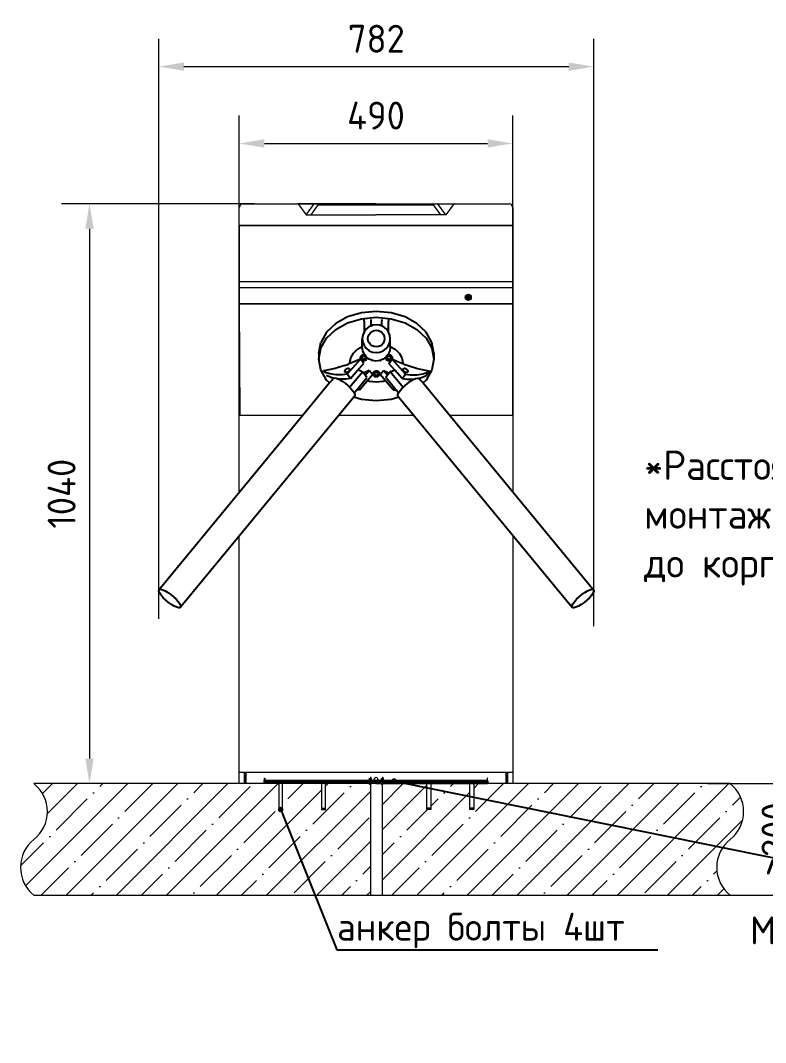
# Model space of a CAD drawing. Header units: millimetres. Extents: x -695119 to 412940, y -249585 to 622758.
# Drawn here: x 174276 to 175612, y 13278 to 15110 of the extents above; entities that cross this region are included whole.
import ezdxf
from ezdxf import colors
from ezdxf.entities.mleader import LeaderData, LeaderLine
from ezdxf.math import Vec2, Vec3

# ---------------------------------------------------------------- set-up
doc = ezdxf.new("R2010")
doc.units = ezdxf.units.MM
doc.styles.add('dim', font='romans.shx', dxfattribs={"width": 0.7})
doc.styles.add('GOST-2.304_Type-B_italic', font='')
doc.styles.get('GOST-2.304_Type-B_italic').set_extended_font_data('GOST type B')
doc.dimstyles.new('СПДС', dxfattribs={"dimscale": 100, "dimtxt": 2, "dimasz": 1.8, "dimexe": 2, "dimexo": 0, "dimgap": 1, "dimtad": 1, "dimdec": 0, "dimrnd": 1, "dimtxsty": 'dim', "dimblk": 'OBLIQUE', "dimcen": 2.5, "dimdle": 1, "dimclrt": 7, "dimaunit": 1, "dimadec": 0, "dimazin": 0, "dimtfac": 1, "dimtdec": 0, "dimtix": 1, "dimtmove": 2, "dimatfit": 3, "dimldrblk": 'OPEN', "dimfxl": 1, "dimlwd": 13, "dimlwe": 13, "dimarcsym": 0})

# ---------------------------------------------------------------- blocks, each defined once
blk = doc.blocks.new('план Новый корпус (не печатать) 2$0$_Dot')
at = {"color": 251, "linetype": 'ByBlock', "lineweight": -2}
blk.add_line((-0.5, 0), (-1, 0), dxfattribs=at)
at = {"color": 251, "linetype": 'ByBlock', "const_width": 0.5}
blk.add_lwpolyline([(-0.25, 0, 1), (0.25, 0, 1)], format="xyb", close=True, dxfattribs=at)
blk = doc.blocks.new('*D83')
at = {"color": 0, "lineweight": 13, "transparency": 16777216}
for p, q in [((174668.6, 14701.8), (174668.6, 14939.2)), ((175158.7, 14701.8), (175158.7, 14939.2)), ((174713.6, 14889.2), (175113.7, 14889.2))]:
    blk.add_line(p, q, dxfattribs=at)
at = {"color": 0, "transparency": 16777216}
for points in [[(174713.6, 14896.7), (174713.6, 14881.7), (174668.6, 14889.2)], [(175113.7, 14896.7), (175113.7, 14881.7), (175158.7, 14889.2)]]:
    blk.add_solid(points, dxfattribs=at)
at = {"layer": 'Defpoints', "color": 0, "transparency": 16777216}
for p in [(175158.7, 14889.2), (174668.6, 14701.8), (175158.7, 14701.8)]:
    blk.add_point(p, dxfattribs=at)
at = {"color": 7, "lineweight": 20, "transparency": 16777216, "insert": (174913.7, 14939.2), "char_height": 50, "attachment_point": 5, "style": 'GOST-2.304_Type-B_italic'}
blk.add_mtext('490', dxfattribs=at)
blk = doc.blocks.new('_Open')
at = {"color": 0, "linetype": 'ByBlock', "lineweight": -2}
for p, q in [((-1, 0.167), (0, 0)), ((-1, -0.167), (0, 0)), ((0, 0), (-1, 0))]:
    blk.add_line(p, q, dxfattribs=at)
blk = doc.blocks.new('*D79')
at = {"color": 0, "lineweight": 13, "transparency": 16777216}
for p, q in [((174524.3, 14037), (174524.3, 15076.9)), ((175304.2, 14023.9), (175304.2, 15076.9)), ((174569.3, 15026.9), (175259.2, 15026.9))]:
    blk.add_line(p, q, dxfattribs=at)
at = {"color": 0, "transparency": 16777216}
for points in [[(174569.3, 15034.4), (174569.3, 15019.4), (174524.3, 15026.9)], [(175259.2, 15034.4), (175259.2, 15019.4), (175304.2, 15026.9)]]:
    blk.add_solid(points, dxfattribs=at)
at = {"layer": 'Defpoints', "color": 0, "transparency": 16777216}
for p in [(175304.2, 15026.9), (174524.3, 14037), (175304.2, 14023.9)]:
    blk.add_point(p, dxfattribs=at)
at = {"color": 7, "lineweight": 20, "transparency": 16777216, "insert": (174914.3, 15076.9), "char_height": 50, "attachment_point": 5, "style": 'GOST-2.304_Type-B_italic'}
blk.add_mtext('782', dxfattribs=at)
blk = doc.blocks.new('*D84')
at = {"color": 0, "lineweight": 13, "transparency": 16777216}
for p, q in [((174695.3, 14781.2), (174350.2, 14781.2)), ((174400.2, 14736.2), (174400.2, 13786.7)), ((174695.3, 13741.7), (174350.2, 13741.7))]:
    blk.add_line(p, q, dxfattribs=at)
at = {"color": 0, "transparency": 16777216}
for points in [[(174392.7, 14736.2), (174407.7, 14736.2), (174400.2, 14781.2)], [(174392.7, 13786.7), (174407.7, 13786.7), (174400.2, 13741.7)]]:
    blk.add_solid(points, dxfattribs=at)
at = {"layer": 'Defpoints', "color": 0, "transparency": 16777216}
for p in [(174695.3, 14781.2), (174400.2, 13741.7), (174695.3, 13741.7)]:
    blk.add_point(p, dxfattribs=at)
at = {"color": 7, "lineweight": 20, "transparency": 16777216, "insert": (174350.2, 14261.5), "char_height": 50, "attachment_point": 5, "rotation": 90, "style": 'GOST-2.304_Type-B_italic'}
blk.add_mtext('1040', dxfattribs=at)
blk = doc.blocks.new('*D86')
at = {"color": 0, "lineweight": 13, "transparency": 16777216}
for p, q in [((175508, 13741.7), (175729.8, 13741.7)), ((175679.8, 13696.7), (175679.8, 13586.7)), ((175508, 13541.7), (175729.8, 13541.7))]:
    blk.add_line(p, q, dxfattribs=at)
at = {"color": 0, "transparency": 16777216}
for points in [[(175672.3, 13696.7), (175687.3, 13696.7), (175679.8, 13741.7)], [(175672.3, 13586.7), (175687.3, 13586.7), (175679.8, 13541.7)]]:
    blk.add_solid(points, dxfattribs=at)
at = {"layer": 'Defpoints', "color": 0, "transparency": 16777216}
for p in [(175508, 13741.7), (175508, 13541.7), (175679.8, 13541.7)]:
    blk.add_point(p, dxfattribs=at)
at = {"color": 7, "lineweight": 20, "transparency": 16777216, "insert": (175627.7, 13641.7), "char_height": 50, "attachment_point": 5, "rotation": 90, "style": 'GOST-2.304_Type-B_italic'}
blk.add_mtext('{\\H1.08333x;≥}200', dxfattribs=at)

msp = doc.modelspace()

# ---------------------------------------------------------------- hatches: boundary and pattern name
at = {"lineweight": 15}
h = msp.add_hatch(color=0, dxfattribs=at)
h.dxf.hatch_style = 1
h.paths.add_polyline_path([(175084.535, 14613.372, 1), (175073.604, 14613.372, 1)])
at = {"lineweight": 20}
h = msp.add_hatch(dxfattribs=at)
h.set_pattern_fill('ANSI35', color=8, scale=10)
h.set_pattern_definition([(45, (-250751.534, -240674.01), (-44.901281, 44.901281), []), (45, (-250706.63, -240674.01), (-44.901281, 44.901281), [79.375, -15.875, 0, -15.875])])
h.paths.add_polyline_path([(174903.663, 13741.732), (174823.301, 13741.732), (174823.301, 13695.212), (174816.301, 13695.212), (174816.301, 13697.891), (174816.301, 13741.732), (174746.335, 13741.732), (174746.335, 13695.212), (174739.335, 13695.212), (174739.335, 13697.891), (174739.335, 13741.732), (174668.663, 13741.732), (174300.556, 13741.732, -0.48315795), (174300.556, 13641.732, 0.48315795), (174300.556, 13541.732), (174903.663, 13541.732)])
h.paths.add_polyline_path([(175548.473, 13641.732, 0.48315795), (175548.473, 13741.732), (175088.842, 13741.732), (175088.842, 13695.212), (175081.842, 13695.212), (175081.842, 13741.732), (175011.876, 13741.732), (175011.876, 13695.212), (175004.876, 13695.212), (175004.876, 13741.732), (174924.514, 13741.732), (174924.514, 13541.732), (175548.473, 13541.732, -0.48315795)])
h = msp.add_hatch(color=0, dxfattribs=at)
h.dxf.hatch_style = 1
h.paths.add_polyline_path([(174746.335, 13697.891), (174739.335, 13697.891), (174739.335, 13695.212), (174746.335, 13695.212)])
h = msp.add_hatch(color=0, dxfattribs=at)
h.dxf.hatch_style = 1
h.paths.add_polyline_path([(174823.301, 13697.891), (174816.301, 13697.891), (174816.301, 13695.212), (174823.301, 13695.212)])
h = msp.add_hatch(color=0, dxfattribs=at)
h.dxf.hatch_style = 1
h.paths.add_polyline_path([(175004.876, 13697.891), (175004.876, 13695.212), (175011.876, 13695.212), (175011.876, 13697.891)])
h = msp.add_hatch(color=0, dxfattribs=at)
h.dxf.hatch_style = 1
h.paths.add_polyline_path([(175081.842, 13697.891), (175081.842, 13695.212), (175088.842, 13695.212), (175088.842, 13697.891)])

# ---------------------------------------------------------------- linework, layer by layer
for p, q in [((174887.61, 14585.695), (174862.769, 14578.207)), ((174914.269, 14588.25), (174887.61, 14585.695)), ((174940.927, 14585.695), (174914.269, 14588.25)), ((174965.769, 14578.207), (174940.927, 14585.695)), ((174841.437, 14566.294), (174825.068, 14550.769)), ((174862.769, 14578.207), (174841.437, 14566.294)), ((174841.437, 14555.664), (174862.769, 14567.577)), ((174862.769, 14567.577), (174887.61, 14575.065)), ((174887.61, 14575.065), (174914.269, 14577.619)), ((174892.269, 14570.421), (174892.269, 14573.676)), ((174892.269, 14570.421), (174892.269, 14551.21)), ((174904.269, 14573.676), (174904.269, 14571.571)), ((174904.269, 14571.571), (174904.269, 14562.018)), ((174914.269, 14577.619), (174940.927, 14575.065)), ((174924.269, 14573.676), (174924.269, 14571.571)), ((174924.269, 14561.929), (174924.269, 14571.571)), ((174936.269, 14573.676), (174936.269, 14570.421)), ((174936.269, 14550.688), (174936.269, 14570.421)), ((174940.927, 14575.065), (174965.769, 14567.577)), ((174987.101, 14566.294), (174965.769, 14578.207)), ((174965.769, 14567.577), (174987.101, 14555.664)), ((175003.469, 14550.769), (174987.101, 14566.294)), ((174825.068, 14550.769), (174814.778, 14532.69)), ((174825.068, 14540.139), (174841.437, 14555.664)), ((174892.269, 14551.21), (174890.012, 14545.765)), ((174892.51, 14551.792), (174892.269, 14551.21)), ((174896.483, 14556.967), (174892.51, 14551.792)), ((174901.661, 14560.938), (174896.483, 14556.967)), ((174899.755, 14543.304), (174901.245, 14546.899)), ((174901.245, 14546.899), (174903.615, 14549.987)), ((174904.269, 14562.018), (174901.661, 14560.938)), ((174903.615, 14549.987), (174906.704, 14552.356)), ((174907.69, 14563.435), (174904.269, 14562.018)), ((174906.704, 14552.356), (174910.301, 14553.845)), ((174914.161, 14564.286), (174907.69, 14563.435)), ((174910.301, 14553.845), (174914.161, 14554.353)), ((174920.631, 14563.435), (174914.161, 14564.286)), ((174914.161, 14554.353), (174918.021, 14553.845)), ((174918.021, 14553.845), (174921.617, 14552.356)), ((174924.269, 14561.929), (174920.631, 14563.435)), ((174921.617, 14552.356), (174924.706, 14549.987)), ((174926.661, 14560.938), (174924.269, 14561.929)), ((174924.706, 14549.987), (174927.076, 14546.899)), ((174931.838, 14556.967), (174926.661, 14560.938)), ((174927.076, 14546.899), (174928.566, 14543.304)), ((174935.811, 14551.792), (174931.838, 14556.967)), ((174936.269, 14550.688), (174935.811, 14551.792)), ((174938.309, 14545.765), (174936.269, 14550.688)), ((174987.101, 14555.664), (175003.469, 14540.139)), ((175013.759, 14532.69), (175003.469, 14550.769)), ((174811.269, 14513.273), (174814.778, 14532.69)), ((174814.778, 14522.06), (174825.068, 14540.139)), ((174890.012, 14545.765), (174889.161, 14539.297)), ((174889.161, 14539.297), (174890.012, 14532.83)), ((174889.161, 14525.385), (174889.161, 14539.297)), ((174890.012, 14532.83), (174892.51, 14526.803)), ((174899.247, 14539.446), (174899.755, 14543.304)), ((174899.755, 14535.587), (174899.247, 14539.446)), ((174901.245, 14531.992), (174899.755, 14535.587)), ((174903.615, 14528.905), (174901.245, 14531.992)), ((174906.704, 14526.536), (174903.615, 14528.905)), ((174924.706, 14528.905), (174921.617, 14526.536)), ((174927.076, 14531.992), (174924.706, 14528.905)), ((174928.566, 14535.587), (174927.076, 14531.992)), ((174928.566, 14543.304), (174929.074, 14539.446)), ((174929.074, 14539.446), (174928.566, 14535.587)), ((174935.811, 14526.803), (174938.309, 14532.83)), ((174939.161, 14539.297), (174938.309, 14545.765)), ((174938.309, 14532.83), (174939.161, 14539.297)), ((174939.161, 14525.506), (174939.161, 14539.297)), ((175003.469, 14540.139), (175013.759, 14522.06)), ((175017.269, 14513.273), (175013.759, 14532.69)), ((174811.269, 14502.659), (174814.778, 14522.06)), ((174811.269, 14513.273), (174811.269, 14502.659)), ((174868.321, 14505.104), (174873.073, 14513.453)), ((174873.073, 14513.453), (174880.633, 14520.623)), ((174880.633, 14520.623), (174889.161, 14525.385)), ((174889.864, 14509.963), (174888.417, 14509.527)), ((174889.161, 14524.167), (174889.161, 14525.385)), ((174890.012, 14517.7), (174889.161, 14524.167)), ((174891.417, 14510.112), (174889.864, 14509.963)), ((174892.269, 14512.255), (174890.012, 14517.7)), ((174892.97, 14509.963), (174891.417, 14510.112)), ((174892.269, 14512.255), (174892.269, 14510.943)), ((174892.51, 14511.673), (174892.269, 14512.255)), ((174893.07, 14510.943), (174892.269, 14510.943)), ((174892.51, 14526.803), (174896.483, 14521.627)), ((174893.07, 14510.943), (174892.51, 14511.673)), ((174894.079, 14509.629), (174892.97, 14509.963)), ((174894.079, 14509.629), (174893.07, 14510.943)), ((174896.483, 14521.627), (174901.661, 14517.656)), ((174901.661, 14517.656), (174907.69, 14515.16)), ((174910.301, 14525.046), (174906.704, 14526.536)), ((174907.69, 14515.16), (174914.161, 14514.308)), ((174914.161, 14524.538), (174910.301, 14525.046)), ((174918.021, 14525.046), (174914.161, 14524.538)), ((174914.161, 14514.308), (174920.631, 14515.16)), ((174921.617, 14526.536), (174918.021, 14525.046)), ((174920.631, 14515.16), (174926.661, 14517.656)), ((174926.661, 14517.656), (174931.838, 14521.627)), ((174931.838, 14521.627), (174935.811, 14526.803)), ((174935.251, 14510.943), (174934.177, 14509.544)), ((174935.568, 14509.963), (174934.177, 14509.544)), ((174935.811, 14511.673), (174935.251, 14510.943)), ((174936.269, 14510.943), (174935.251, 14510.943)), ((174937.121, 14510.112), (174935.568, 14509.963)), ((174936.269, 14512.777), (174935.811, 14511.673)), ((174938.309, 14517.7), (174936.269, 14512.777)), ((174936.269, 14512.777), (174936.269, 14510.943)), ((174938.674, 14509.963), (174937.121, 14510.112)), ((174939.161, 14524.167), (174938.309, 14517.7)), ((174940.121, 14509.527), (174938.674, 14509.963)), ((174939.161, 14525.506), (174947.905, 14520.623)), ((174939.161, 14524.167), (174939.161, 14525.506)), ((174947.905, 14520.623), (174955.464, 14513.453)), ((174955.464, 14513.453), (174960.216, 14505.104)), ((175013.759, 14522.06), (175017.269, 14502.659)), ((175017.269, 14513.273), (175017.269, 14502.659)), ((174814.778, 14483.258), (174811.269, 14502.659)), ((174857.259, 14491.024), (174862.927, 14493.047)), ((174862.073, 14475.554), (174885.658, 14502.61)), ((174866.98, 14494.597), (174862.927, 14493.047)), ((174866.7, 14496.144), (174868.321, 14505.104)), ((174866.98, 14494.597), (174866.7, 14496.144)), ((174868.607, 14495.219), (174866.98, 14494.597)), ((174874.293, 14497.539), (174868.607, 14495.219)), ((174879.978, 14500.003), (174874.293, 14497.539)), ((174885.658, 14502.61), (174879.978, 14500.003)), ((174881.318, 14483.185), (174891.658, 14495.046)), ((174885.621, 14506.876), (174885.417, 14505.746)), ((174885.417, 14505.746), (174885.417, 14504.374)), ((174885.621, 14505.504), (174885.417, 14504.374)), ((174885.417, 14504.374), (174885.621, 14503.244)), ((174886.22, 14507.929), (174885.621, 14506.876)), ((174886.22, 14506.557), (174885.621, 14505.504)), ((174885.621, 14503.244), (174886.22, 14502.191)), ((174891.658, 14495.046), (174885.658, 14502.61)), ((174887.174, 14508.833), (174886.22, 14507.929)), ((174887.174, 14507.462), (174886.22, 14506.557)), ((174886.22, 14502.191), (174887.174, 14501.286)), ((174888.417, 14509.527), (174887.174, 14508.833)), ((174888.417, 14508.156), (174887.174, 14507.462)), ((174887.174, 14501.286), (174888.417, 14500.592)), ((174887.57, 14504.995), (174887.434, 14504.374)), ((174887.434, 14504.374), (174887.57, 14503.624)), ((174887.57, 14505.124), (174887.558, 14505.06)), ((174887.558, 14505.06), (174887.57, 14504.995)), ((174887.967, 14505.823), (174887.57, 14505.124)), ((174887.57, 14504.995), (174887.967, 14504.296)), ((174887.57, 14503.624), (174887.967, 14502.925)), ((174888.6, 14506.423), (174887.967, 14505.823)), ((174887.967, 14504.296), (174888.6, 14503.696)), ((174887.967, 14502.925), (174888.6, 14502.324)), ((174889.864, 14508.592), (174888.417, 14508.156)), ((174888.417, 14500.592), (174889.864, 14500.156)), ((174889.425, 14506.884), (174888.6, 14506.423)), ((174888.6, 14503.696), (174889.425, 14503.235)), ((174888.6, 14502.324), (174889.425, 14501.864)), ((174890.386, 14507.174), (174889.425, 14506.884)), ((174890.386, 14502.946), (174889.425, 14503.235)), ((174890.386, 14501.574), (174889.425, 14501.864)), ((174891.417, 14508.741), (174889.864, 14508.592)), ((174889.864, 14500.156), (174891.417, 14500.007)), ((174891.417, 14507.272), (174890.386, 14507.174)), ((174890.386, 14502.946), (174891.417, 14502.847)), ((174890.386, 14501.574), (174891.417, 14501.475)), ((174892.97, 14508.592), (174891.417, 14508.741)), ((174892.447, 14507.174), (174891.417, 14507.272)), ((174891.417, 14502.847), (174892.447, 14502.946)), ((174891.417, 14501.475), (174892.447, 14501.574)), ((174891.417, 14500.007), (174892.97, 14500.156)), ((174893.408, 14506.884), (174892.447, 14507.174)), ((174892.447, 14502.946), (174893.408, 14503.235)), ((174892.447, 14501.574), (174893.408, 14501.864)), ((174894.417, 14508.156), (174892.97, 14508.592)), ((174892.97, 14500.156), (174894.417, 14500.592)), ((174894.233, 14506.423), (174893.408, 14506.884)), ((174893.408, 14503.235), (174894.233, 14503.696)), ((174893.408, 14501.864), (174894.233, 14502.324)), ((174895.967, 14507.17), (174894.079, 14509.629)), ((174894.866, 14505.823), (174894.233, 14506.423)), ((174894.233, 14503.696), (174894.866, 14504.296)), ((174894.233, 14502.324), (174894.866, 14502.925)), ((174895.659, 14507.462), (174894.417, 14508.156)), ((174894.417, 14500.592), (174895.659, 14501.286)), ((174895.264, 14505.124), (174894.866, 14505.823)), ((174894.866, 14504.296), (174895.264, 14504.995)), ((174894.866, 14502.925), (174895.264, 14503.624)), ((174895.275, 14505.06), (174895.264, 14505.124)), ((174895.264, 14504.995), (174895.275, 14505.06)), ((174895.399, 14504.374), (174895.264, 14504.995)), ((174895.264, 14503.624), (174895.399, 14504.374)), ((174895.967, 14507.17), (174895.659, 14507.462)), ((174895.659, 14501.286), (174896.613, 14502.191)), ((174896.483, 14506.498), (174895.967, 14507.17)), ((174896.774, 14506.275), (174896.483, 14506.498)), ((174896.613, 14502.191), (174897.212, 14503.244)), ((174897.212, 14505.504), (174896.774, 14506.275)), ((174897.409, 14505.787), (174896.774, 14506.275)), ((174897.417, 14504.374), (174897.212, 14505.504)), ((174897.212, 14503.244), (174897.417, 14504.374)), ((174897.417, 14505.746), (174897.409, 14505.787)), ((174897.417, 14505.746), (174897.417, 14504.374)), ((174901.661, 14502.526), (174897.417, 14505.746)), ((174906.161, 14500.663), (174901.661, 14502.526)), ((174906.161, 14500.663), (174906.161, 14500.226)), ((174907.217, 14500.226), (174906.161, 14500.663)), ((174906.161, 14500.226), (174907.217, 14500.226)), ((174907.69, 14500.03), (174907.217, 14500.226)), ((174914.161, 14499.178), (174907.69, 14500.03)), ((174920.631, 14500.03), (174914.161, 14499.178)), ((174921.105, 14500.226), (174920.631, 14500.03)), ((174922.161, 14500.663), (174921.105, 14500.226)), ((174921.105, 14500.226), (174922.161, 14500.226)), ((174926.661, 14502.526), (174922.161, 14500.663)), ((174922.161, 14500.663), (174922.161, 14500.226)), ((174931.163, 14505.98), (174926.661, 14502.526)), ((174931.163, 14505.98), (174931.121, 14505.746)), ((174931.121, 14505.746), (174931.121, 14504.374)), ((174931.325, 14505.504), (174931.121, 14504.374)), ((174931.121, 14504.374), (174931.325, 14503.244)), ((174931.838, 14506.498), (174931.163, 14505.98)), ((174931.925, 14506.557), (174931.325, 14505.504)), ((174931.325, 14503.244), (174931.925, 14502.191)), ((174931.925, 14506.557), (174931.838, 14506.498)), ((174934.177, 14509.544), (174931.925, 14506.557)), ((174932.878, 14507.462), (174931.925, 14506.557)), ((174931.925, 14502.191), (174932.878, 14501.286)), ((174934.121, 14508.156), (174932.878, 14507.462)), ((174932.878, 14501.286), (174934.121, 14500.592)), ((174933.274, 14504.995), (174933.138, 14504.374)), ((174933.138, 14504.374), (174933.274, 14503.624)), ((174933.274, 14505.124), (174933.262, 14505.06)), ((174933.262, 14505.06), (174933.274, 14504.995)), ((174933.672, 14505.823), (174933.274, 14505.124)), ((174933.274, 14504.995), (174933.672, 14504.296)), ((174933.274, 14503.624), (174933.672, 14502.925)), ((174934.305, 14506.423), (174933.672, 14505.823)), ((174933.672, 14504.296), (174934.305, 14503.696)), ((174933.672, 14502.925), (174934.305, 14502.324)), ((174935.568, 14508.592), (174934.121, 14508.156)), ((174934.121, 14500.592), (174935.568, 14500.156)), ((174935.129, 14506.884), (174934.305, 14506.423)), ((174934.305, 14503.696), (174935.129, 14503.235)), ((174934.305, 14502.324), (174935.129, 14501.864)), ((174936.09, 14507.174), (174935.129, 14506.884)), ((174935.129, 14503.235), (174936.09, 14502.946)), ((174935.129, 14501.864), (174936.09, 14501.574)), ((174937.121, 14508.741), (174935.568, 14508.592)), ((174935.568, 14500.156), (174937.121, 14500.007)), ((174937.121, 14507.272), (174936.09, 14507.174)), ((174936.09, 14502.946), (174937.121, 14502.847)), ((174936.09, 14501.574), (174937.121, 14501.475)), ((174936.88, 14495.046), (174942.88, 14502.61)), ((174947.277, 14483.12), (174936.88, 14495.046)), ((174938.674, 14508.592), (174937.121, 14508.741)), ((174938.152, 14507.174), (174937.121, 14507.272)), ((174937.121, 14502.847), (174938.152, 14502.946)), ((174937.121, 14501.475), (174938.152, 14501.574)), ((174937.121, 14500.007), (174938.674, 14500.156)), ((174939.112, 14506.884), (174938.152, 14507.174)), ((174938.152, 14502.946), (174939.112, 14503.235)), ((174938.152, 14501.574), (174939.112, 14501.864)), ((174940.121, 14508.156), (174938.674, 14508.592)), ((174938.674, 14500.156), (174940.121, 14500.592)), ((174939.937, 14506.423), (174939.112, 14506.884)), ((174939.112, 14503.235), (174939.937, 14503.696)), ((174939.112, 14501.864), (174939.937, 14502.324)), ((174940.57, 14505.823), (174939.937, 14506.423)), ((174939.937, 14503.696), (174940.57, 14504.296)), ((174939.937, 14502.324), (174940.57, 14502.925)), ((174941.363, 14508.833), (174940.121, 14509.527)), ((174941.363, 14507.462), (174940.121, 14508.156)), ((174940.121, 14500.592), (174941.363, 14501.286)), ((174940.968, 14505.124), (174940.57, 14505.823)), ((174940.57, 14504.296), (174940.968, 14504.995)), ((174940.57, 14502.925), (174940.968, 14503.624)), ((174940.98, 14505.06), (174940.968, 14505.124)), ((174940.968, 14504.995), (174940.98, 14505.06)), ((174941.104, 14504.374), (174940.968, 14504.995)), ((174940.968, 14503.624), (174941.104, 14504.374)), ((174942.317, 14507.929), (174941.363, 14508.833)), ((174942.317, 14506.557), (174941.363, 14507.462)), ((174941.363, 14501.286), (174942.317, 14502.191)), ((174942.916, 14506.876), (174942.317, 14507.929)), ((174942.916, 14505.504), (174942.317, 14506.557)), ((174942.317, 14502.191), (174942.916, 14503.244)), ((174942.88, 14502.61), (174948.559, 14500.001)), ((174966.464, 14475.554), (174942.88, 14502.61)), ((174943.121, 14505.746), (174942.916, 14506.876)), ((174943.121, 14504.374), (174942.916, 14505.504)), ((174942.916, 14503.244), (174943.121, 14504.374)), ((174943.121, 14505.746), (174943.121, 14504.374)), ((174948.559, 14500.001), (174954.245, 14497.535)), ((174954.245, 14497.535), (174959.931, 14495.215)), ((174959.931, 14495.215), (174961.557, 14494.593)), ((174960.216, 14505.104), (174961.837, 14496.144)), ((174961.837, 14496.144), (174961.557, 14494.593)), ((174961.557, 14494.593), (174965.611, 14493.042)), ((174965.611, 14493.042), (174971.279, 14491.018)), ((175017.269, 14502.659), (175013.759, 14483.258)), ((174825.068, 14465.179), (174814.778, 14483.258)), ((174818.761, 14481.016), (174819.774, 14481.442)), ((174821.283, 14479.691), (174818.761, 14481.016)), ((174823.003, 14481.994), (174819.774, 14481.442)), ((174824.332, 14478.358), (174821.283, 14479.691)), ((174823.822, 14482.133), (174823.003, 14481.994)), ((174829.298, 14483.221), (174823.822, 14482.133)), ((174827.537, 14477.212), (174824.332, 14478.358)), ((174827.283, 14472.128), (174824.761, 14473.453)), ((174830.891, 14476.253), (174827.537, 14477.212)), ((174834.82, 14484.468), (174829.298, 14483.221)), ((174834.386, 14475.486), (174830.891, 14476.253)), ((174838.014, 14474.912), (174834.386, 14475.486)), ((174840.383, 14485.873), (174834.82, 14484.468)), ((174841.766, 14474.531), (174838.014, 14474.912)), ((174845.981, 14487.436), (174840.383, 14485.873)), ((174845.634, 14474.345), (174841.766, 14474.531)), ((174849.608, 14474.355), (174845.634, 14474.345)), ((174851.609, 14489.153), (174845.981, 14487.436)), ((174853.679, 14474.56), (174849.608, 14474.355)), ((174857.259, 14491.024), (174851.609, 14489.153)), ((174857.837, 14474.96), (174853.679, 14474.56)), ((174857.743, 14480.593), (174857.891, 14481.543)), ((174857.891, 14479.768), (174857.743, 14480.593)), ((174862.073, 14475.554), (174857.837, 14474.96)), ((174857.891, 14481.543), (174858.323, 14482.552)), ((174858.323, 14479.122), (174857.891, 14479.768)), ((174858.323, 14482.552), (174859.011, 14483.551)), ((174859.011, 14478.701), (174858.323, 14479.122)), ((174859.011, 14483.551), (174859.908, 14484.473)), ((174859.908, 14478.533), (174859.011, 14478.701)), ((174859.908, 14484.473), (174860.952, 14485.254)), ((174860.952, 14478.63), (174859.908, 14478.533)), ((174860.952, 14485.254), (174862.073, 14485.842)), ((174862.073, 14478.984), (174860.952, 14478.63)), ((174862.073, 14485.842), (174863.194, 14486.196)), ((174863.194, 14479.571), (174862.073, 14478.984)), ((174868.073, 14467.991), (174862.073, 14475.554)), ((174863.194, 14486.196), (174864.238, 14486.292)), ((174864.238, 14480.353), (174863.194, 14479.571)), ((174864.238, 14486.292), (174865.135, 14486.124)), ((174865.135, 14481.274), (174864.238, 14480.353)), ((174865.135, 14486.124), (174865.823, 14485.703)), ((174865.823, 14482.274), (174865.135, 14481.274)), ((174865.823, 14485.703), (174866.256, 14485.058)), ((174866.256, 14483.283), (174865.823, 14482.274)), ((174866.256, 14485.058), (174866.403, 14484.232)), ((174866.403, 14484.232), (174866.256, 14483.283)), ((174866.393, 14452.165), (174889.393, 14480.043)), ((174868.073, 14467.991), (174881.318, 14483.185)), ((174882.305, 14482.74), (174881.318, 14483.185)), ((174886.264, 14481.171), (174882.305, 14482.74)), ((174887.556, 14480.726), (174886.264, 14481.171)), ((174887.556, 14480.726), (174889.393, 14480.043)), ((174891.201, 14477.764), (174889.393, 14480.043)), ((174895.978, 14479.834), (174891.201, 14477.764)), ((174894.24, 14473.932), (174891.201, 14477.764)), ((174894.24, 14473.932), (174901.666, 14482.431)), ((174897.393, 14469.958), (174894.24, 14473.932)), ((174901.666, 14482.431), (174895.978, 14479.834)), ((174898.068, 14463.877), (174907.658, 14474.878)), ((174907.658, 14474.878), (174901.666, 14482.431)), ((174908.473, 14478.07), (174908.269, 14476.94)), ((174908.269, 14476.94), (174908.269, 14475.568)), ((174908.269, 14475.568), (174908.473, 14476.698)), ((174908.269, 14475.568), (174908.473, 14474.438)), ((174909.073, 14479.123), (174908.473, 14478.07)), ((174909.073, 14477.751), (174908.473, 14476.698)), ((174908.473, 14474.438), (174909.073, 14473.385)), ((174910.026, 14480.027), (174909.073, 14479.123)), ((174910.026, 14478.656), (174909.073, 14477.751)), ((174909.073, 14473.385), (174910.026, 14472.48)), ((174911.269, 14480.721), (174910.026, 14480.027)), ((174911.269, 14479.35), (174910.026, 14478.656)), ((174910.354, 14475.943), (174910.286, 14475.568)), ((174910.286, 14475.568), (174910.422, 14474.818)), ((174910.422, 14476.189), (174910.354, 14475.943)), ((174910.422, 14476.318), (174910.41, 14476.254)), ((174910.41, 14476.254), (174910.422, 14476.189)), ((174910.82, 14477.017), (174910.422, 14476.318)), ((174910.422, 14476.189), (174910.82, 14475.49)), ((174910.422, 14474.818), (174910.82, 14474.119)), ((174911.453, 14477.617), (174910.82, 14477.017)), ((174910.82, 14475.49), (174911.453, 14474.89)), ((174910.82, 14474.119), (174911.453, 14473.518)), ((174911.269, 14480.721), (174912.716, 14481.157)), ((174912.716, 14479.786), (174911.269, 14479.35)), ((174912.277, 14478.078), (174911.453, 14477.617)), ((174911.453, 14474.89), (174912.277, 14474.429)), ((174911.453, 14473.518), (174912.277, 14473.058)), ((174913.238, 14478.368), (174912.277, 14478.078)), ((174912.277, 14474.429), (174913.238, 14474.14)), ((174914.269, 14481.306), (174912.716, 14481.157)), ((174914.269, 14479.935), (174912.716, 14479.786)), ((174914.269, 14478.466), (174913.238, 14478.368)), ((174913.238, 14474.14), (174914.269, 14474.041)), ((174915.822, 14481.157), (174914.269, 14481.306)), ((174915.822, 14479.786), (174914.269, 14479.935)), ((174915.3, 14478.368), (174914.269, 14478.466)), ((174914.269, 14474.041), (174915.3, 14474.14)), ((174916.26, 14478.078), (174915.3, 14478.368)), ((174915.3, 14474.14), (174916.26, 14474.429)), ((174917.269, 14480.721), (174915.822, 14481.157)), ((174917.269, 14479.35), (174915.822, 14479.786)), ((174917.085, 14477.617), (174916.26, 14478.078)), ((174916.26, 14474.429), (174917.085, 14474.89)), ((174916.26, 14473.058), (174917.085, 14473.518)), ((174917.718, 14477.017), (174917.085, 14477.617)), ((174917.085, 14474.89), (174917.718, 14475.49)), ((174917.085, 14473.518), (174917.718, 14474.119)), ((174918.511, 14480.027), (174917.269, 14480.721)), ((174918.511, 14478.656), (174917.269, 14479.35)), ((174918.116, 14476.318), (174917.718, 14477.017)), ((174917.718, 14475.49), (174918.116, 14476.189)), ((174917.718, 14474.119), (174918.116, 14474.818)), ((174918.127, 14476.254), (174918.116, 14476.318)), ((174918.116, 14476.189), (174918.127, 14476.254)), ((174918.184, 14475.943), (174918.116, 14476.189)), ((174918.116, 14474.818), (174918.251, 14475.568)), ((174918.251, 14475.568), (174918.184, 14475.943)), ((174919.465, 14479.123), (174918.511, 14480.027)), ((174919.465, 14477.751), (174918.511, 14478.656)), ((174918.511, 14472.48), (174919.465, 14473.385)), ((174920.064, 14478.07), (174919.465, 14479.123)), ((174920.064, 14476.698), (174919.465, 14477.751)), ((174919.465, 14473.385), (174920.064, 14474.438)), ((174920.269, 14476.94), (174920.064, 14478.07)), ((174920.064, 14476.698), (174920.269, 14475.568)), ((174920.064, 14474.438), (174920.269, 14475.568)), ((174920.269, 14476.94), (174920.269, 14475.568)), ((174920.88, 14474.878), (174926.88, 14482.441)), ((174930.47, 14463.877), (174920.88, 14474.878)), ((174934.34, 14473.883), (174926.88, 14482.441)), ((174926.88, 14482.441), (174932.559, 14479.833)), ((174934.34, 14473.883), (174931.161, 14469.875)), ((174932.559, 14479.833), (174937.396, 14477.735)), ((174937.396, 14477.735), (174934.34, 14473.883)), ((174939.161, 14479.959), (174937.396, 14477.735)), ((174940.999, 14480.642), (174939.161, 14479.959)), ((174962.161, 14452.082), (174939.161, 14479.959)), ((174940.999, 14480.642), (174942.29, 14481.088)), ((174942.29, 14481.088), (174946.249, 14482.657)), ((174946.249, 14482.657), (174947.277, 14483.12)), ((174960.464, 14467.991), (174947.277, 14483.12)), ((174960.464, 14467.991), (174966.464, 14475.554)), ((174962.134, 14484.232), (174962.282, 14485.058)), ((174962.282, 14483.283), (174962.134, 14484.232)), ((174962.282, 14485.058), (174962.714, 14485.703)), ((174962.714, 14482.274), (174962.282, 14483.283)), ((174962.714, 14485.703), (174963.402, 14486.124)), ((174963.402, 14481.274), (174962.714, 14482.274)), ((174963.402, 14486.124), (174964.299, 14486.292)), ((174964.299, 14480.353), (174963.402, 14481.274)), ((174964.299, 14486.292), (174965.344, 14486.196)), ((174965.344, 14479.571), (174964.299, 14480.353)), ((174965.344, 14486.196), (174966.464, 14485.842)), ((174966.464, 14478.984), (174965.344, 14479.571)), ((174966.464, 14485.842), (174967.585, 14485.254)), ((174967.585, 14478.63), (174966.464, 14478.984)), ((174966.464, 14475.554), (174970.7, 14474.96)), ((174967.585, 14485.254), (174968.629, 14484.473)), ((174968.629, 14478.533), (174967.585, 14478.63)), ((174968.629, 14484.473), (174969.526, 14483.551)), ((174969.526, 14478.701), (174968.629, 14478.533)), ((174969.526, 14483.551), (174970.214, 14482.552)), ((174970.214, 14479.122), (174969.526, 14478.701)), ((174970.214, 14482.552), (174970.647, 14481.543)), ((174970.647, 14479.768), (174970.214, 14479.122)), ((174970.647, 14481.543), (174970.794, 14480.593)), ((174970.794, 14480.593), (174970.647, 14479.768)), ((174970.7, 14474.96), (174974.859, 14474.56)), ((174971.279, 14491.018), (174976.93, 14489.147)), ((174974.859, 14474.56), (174978.93, 14474.355)), ((174976.93, 14489.147), (174982.557, 14487.429)), ((174978.93, 14474.355), (174982.904, 14474.345)), ((174982.557, 14487.429), (174988.155, 14485.868)), ((174982.904, 14474.345), (174986.772, 14474.531)), ((174986.772, 14474.531), (174990.524, 14474.912)), ((174988.155, 14485.868), (174993.718, 14484.463)), ((174990.524, 14474.912), (174994.152, 14475.486)), ((174993.718, 14484.463), (174999.24, 14483.217)), ((174994.152, 14475.486), (174997.647, 14476.253)), ((174997.647, 14476.253), (175001.001, 14477.212)), ((174999.24, 14483.217), (175004.716, 14482.131)), ((175001.001, 14477.212), (175004.206, 14478.358)), ((175001.254, 14472.128), (175003.777, 14473.453)), ((175013.759, 14483.258), (175003.469, 14465.179)), ((175003.777, 14473.453), (175009.777, 14481.016)), ((175004.206, 14478.358), (175007.254, 14479.691)), ((175004.716, 14482.131), (175005.533, 14481.992)), ((175005.533, 14481.992), (175008.766, 14481.441)), ((175007.254, 14479.691), (175009.777, 14481.016)), ((175008.766, 14481.441), (175009.777, 14481.016)), ((174830.552, 14459.977), (174781.435, 14400.443)), ((174830.552, 14459.977), (174825.068, 14465.179)), ((174829.061, 14471.351), (174827.283, 14472.128)), ((174830.332, 14470.795), (174829.061, 14471.351)), ((174833.537, 14469.648), (174830.332, 14470.795)), ((174834.389, 14464.628), (174830.552, 14459.977)), ((174836.891, 14468.69), (174833.537, 14469.648)), ((174836.634, 14467.349), (174834.389, 14464.628)), ((174836.634, 14467.349), (174837.678, 14468.517)), ((174837.678, 14468.517), (174836.891, 14468.69)), ((174837.678, 14468.517), (174837.818, 14468.674)), ((174837.818, 14468.674), (174840.262, 14468.876)), ((174840.262, 14468.876), (174843.798, 14467.939)), ((174843.798, 14467.939), (174845.395, 14467.208)), ((174847.766, 14466.968), (174845.395, 14467.208)), ((174845.395, 14467.208), (174848.187, 14465.93)), ((174851.634, 14466.782), (174847.766, 14466.968)), ((174848.187, 14465.93), (174853.128, 14462.983)), ((174855.608, 14466.792), (174851.634, 14466.782)), ((174853.128, 14462.983), (174858.285, 14459.3)), ((174859.679, 14466.997), (174855.608, 14466.792)), ((174858.285, 14459.3), (174863.307, 14455.133)), ((174863.837, 14467.397), (174859.679, 14466.997)), ((174863.307, 14455.133), (174866.393, 14452.165)), ((174868.073, 14467.991), (174863.837, 14467.397)), ((174881.65, 14450.877), (174897.393, 14469.958)), ((174884.073, 14447.823), (174898.068, 14463.877)), ((174901.957, 14462.704), (174898.068, 14463.877)), ((174914.269, 14461.524), (174901.957, 14462.704)), ((174910.026, 14472.48), (174911.269, 14471.786)), ((174911.269, 14471.786), (174912.716, 14471.35)), ((174912.277, 14473.058), (174913.238, 14472.768)), ((174912.716, 14471.35), (174914.269, 14471.201)), ((174913.238, 14472.768), (174914.269, 14472.669)), ((174914.269, 14472.669), (174915.3, 14472.768)), ((174914.269, 14471.201), (174915.822, 14471.35)), ((174926.58, 14462.704), (174914.269, 14461.524)), ((174915.3, 14472.768), (174916.26, 14473.058)), ((174915.822, 14471.35), (174917.269, 14471.786)), ((174917.269, 14471.786), (174918.511, 14472.48)), ((174930.47, 14463.877), (174926.58, 14462.704)), ((174944.464, 14447.823), (174930.47, 14463.877)), ((174946.862, 14450.845), (174931.161, 14469.875)), ((174960.464, 14467.991), (174964.7, 14467.397)), ((174962.161, 14452.082), (174965.248, 14455.049)), ((174964.7, 14467.397), (174968.859, 14466.997)), ((174965.248, 14455.049), (174970.27, 14459.217)), ((174968.859, 14466.997), (174972.93, 14466.792)), ((174970.27, 14459.217), (174975.427, 14462.9)), ((174972.93, 14466.792), (174976.904, 14466.782)), ((174975.427, 14462.9), (174980.368, 14465.846)), ((174976.904, 14466.782), (174980.772, 14466.968)), ((174980.368, 14465.846), (174983.398, 14467.234)), ((174980.772, 14466.968), (174983.398, 14467.234)), ((174983.398, 14467.234), (174984.756, 14467.856)), ((174984.756, 14467.856), (174988.292, 14468.792)), ((174988.292, 14468.792), (174990.736, 14468.591)), ((174990.736, 14468.591), (174990.811, 14468.507)), ((174990.811, 14468.507), (174991.647, 14468.69)), ((174990.811, 14468.507), (174991.92, 14467.265)), ((174991.647, 14468.69), (174995.001, 14469.648)), ((174991.92, 14467.265), (174994.119, 14464.6)), ((174994.119, 14464.6), (174997.956, 14459.949)), ((174995.001, 14469.648), (174998.206, 14470.795)), ((175003.469, 14465.179), (174997.956, 14459.949)), ((174997.956, 14459.949), (175047.05, 14400.443)), ((174998.206, 14470.795), (174999.477, 14471.351)), ((174999.477, 14471.351), (175001.254, 14472.128)), ((174866.393, 14452.165), (174867.851, 14450.764)), ((174867.851, 14450.764), (174871.608, 14446.492)), ((174871.608, 14446.492), (174874.321, 14442.607)), ((174875.962, 14437.017), (174873.813, 14434.412)), ((174874.321, 14442.607), (174874.502, 14442.213)), ((174874.502, 14442.213), (174878.537, 14447.104)), ((174874.502, 14442.213), (174875.807, 14439.376)), ((174875.807, 14439.376), (174875.813, 14439.271)), ((174875.813, 14439.271), (174875.962, 14437.017)), ((174878.537, 14447.104), (174881.65, 14450.877)), ((174879.837, 14447.229), (174878.537, 14447.104)), ((174884.073, 14447.823), (174879.837, 14447.229)), ((174881.65, 14450.877), (174884.073, 14447.823)), ((174946.862, 14450.845), (174944.464, 14447.823)), ((174944.464, 14447.823), (174948.7, 14447.229)), ((174949.944, 14447.109), (174946.862, 14450.845)), ((174948.7, 14447.229), (174949.944, 14447.109)), ((174954.052, 14442.13), (174949.944, 14447.109)), ((174952.592, 14436.934), (174952.747, 14439.278)), ((174952.592, 14436.934), (174954.683, 14434.399)), ((174952.747, 14439.278), (174954.052, 14442.13)), ((174954.052, 14442.13), (174954.233, 14442.524)), ((174954.233, 14442.524), (174956.947, 14446.409)), ((174956.947, 14446.409), (174960.704, 14450.681)), ((174960.704, 14450.681), (174962.161, 14452.082)), ((174873.813, 14434.412), (174845.788, 14400.443)), ((174887.61, 14430.252), (174873.813, 14434.412)), ((174914.269, 14427.698), (174887.61, 14430.252)), ((174940.927, 14430.252), (174914.269, 14427.698)), ((174954.683, 14434.399), (174940.927, 14430.252)), ((174954.683, 14434.399), (174982.698, 14400.443)), ((174781.435, 14400.443), (174524.324, 14088.799)), ((174845.788, 14400.443), (174563.652, 14058.468)), ((174982.698, 14400.443), (175264.902, 14058.385)), ((175047.05, 14400.443), (175304.23, 14088.716)), ((174524.324, 14088.799), (174525.508, 14090.125)), ((174524.48, 14086.44), (174524.324, 14088.799)), ((174525.508, 14090.125), (174527.952, 14090.326)), ((174527.952, 14090.326), (174531.488, 14089.39)), ((174531.488, 14089.39), (174535.877, 14087.38)), ((175292.678, 14087.297), (175297.066, 14089.307)), ((175297.066, 14089.307), (175300.602, 14090.243)), ((175300.602, 14090.243), (175303.046, 14090.042)), ((175303.046, 14090.042), (175304.23, 14088.716)), ((175304.23, 14088.716), (175304.074, 14086.357)), ((174525.965, 14083.209), (174524.48, 14086.44)), ((174528.679, 14079.325), (174525.965, 14083.209)), ((174532.436, 14075.052), (174528.679, 14079.325)), ((174536.98, 14070.684), (174532.436, 14075.052)), ((174535.877, 14087.38), (174540.818, 14084.434)), ((174542.002, 14066.516), (174536.98, 14070.684)), ((174540.818, 14084.434), (174545.975, 14080.751)), ((174545.975, 14080.751), (174550.997, 14076.583)), ((174550.997, 14076.583), (174555.541, 14072.215)), ((174555.541, 14072.215), (174559.298, 14067.943)), ((175269.257, 14067.859), (175273.014, 14072.131)), ((175273.014, 14072.131), (175277.558, 14076.5)), ((175277.558, 14076.5), (175282.579, 14080.668)), ((175282.579, 14080.668), (175287.737, 14084.351)), ((175291.574, 14070.601), (175286.552, 14066.433)), ((175287.737, 14084.351), (175292.678, 14087.297)), ((175296.118, 14074.969), (175291.574, 14070.601)), ((175299.875, 14079.241), (175296.118, 14074.969)), ((175302.589, 14083.126), (175299.875, 14079.241)), ((175304.074, 14086.357), (175302.589, 14083.126)), ((174547.159, 14062.833), (174542.002, 14066.516)), ((174552.1, 14059.887), (174547.159, 14062.833)), ((174556.488, 14057.877), (174552.1, 14059.887)), ((174560.025, 14056.941), (174556.488, 14057.877)), ((174559.298, 14067.943), (174562.011, 14064.058)), ((174562.468, 14057.142), (174560.025, 14056.941)), ((174562.011, 14064.058), (174563.497, 14060.827)), ((174563.652, 14058.468), (174562.468, 14057.142)), ((174563.497, 14060.827), (174563.652, 14058.468)), ((175264.902, 14058.385), (175265.058, 14060.743)), ((175266.086, 14057.059), (175264.902, 14058.385)), ((175265.058, 14060.743), (175266.543, 14063.975)), ((175268.53, 14056.858), (175266.086, 14057.059)), ((175266.543, 14063.975), (175269.257, 14067.859)), ((175272.066, 14057.794), (175268.53, 14056.858)), ((175276.454, 14059.803), (175272.066, 14057.794)), ((175281.395, 14062.75), (175276.454, 14059.803)), ((175286.552, 14066.433), (175281.395, 14062.75))]:
    msp.add_line(p, q)
at = {"color": 0, "lineweight": 15}
for points in [[(174668.663, 14263.752), (174668.663, 14774.924)], [(174674.81, 14781.18), (175152.503, 14781.18)], [(174913.656, 14781.18), (174773.656, 14781.342), (174788.411, 14761.434), (174913.656, 14761.434)], [(174788.411, 14761.434), (174803.199, 14781.308)], [(174797.334, 14761.434), (174812.122, 14781.308)], [(174810.455, 14779.069), (175016.857, 14779.069)], [(174913.656, 14781.18), (175053.656, 14781.342), (175038.902, 14761.434), (174913.656, 14761.434)], [(175029.979, 14761.434), (175015.191, 14781.308)], [(175038.902, 14761.434), (175024.114, 14781.308)], [(175158.663, 14774.924), (175158.663, 14265.157)], [(174668.663, 14742.054), (175158.663, 14742.054)], [(174668.663, 14641.553), (175158.663, 14641.553)], [(174668.663, 14631.058), (175158.663, 14631.058)], [(175158.663, 14187.156), (175158.663, 13741.732), (174668.663, 13741.732), (174668.604, 13762.21), (175158.663, 13762.21)], [(174913.661, 13741.732), (174668.663, 13741.732), (174668.663, 14185.75)], [(175548.473, 13741.732), (174300.556, 13741.732)], [(174903.663, 13741.769), (174903.663, 13541.732)], [(174924.514, 13741.732), (174903.663, 13741.732)], [(174924.514, 13741.732), (174924.514, 13541.732)], [(174300.556, 13541.732), (175548.473, 13541.732)]]:
    msp.add_lwpolyline(points, dxfattribs=at)
at = {"color": 0, "lineweight": 20}
for points in [[(174668.663, 14742.054), (174668.608, 14602.054), (175158.663, 14602.054), (175158.663, 14742.054), (174668.663, 14742.246)], [(174668.608, 14602.054), (174669.749, 14402.057), (174782.767, 14402.057)], [(175045.718, 14402.057), (175158.663, 14402.057), (175158.663, 14602.057), (174668.663, 14602.054)], [(174847.12, 14402.057), (174981.366, 14402.057)], [(174913.663, 13741.733), (174713.678, 13741.732), (174713.663, 13751.769), (174714.395, 13751.769), (174714.395, 13741.732)], [(174739.335, 13741.732), (174739.335, 13695.212), (174746.335, 13695.212), (174746.335, 13741.732), (174739.335, 13741.732), (174739.335, 13741.732)], [(174816.301, 13741.732), (174816.301, 13695.212), (174823.301, 13695.212), (174823.301, 13741.732), (174816.301, 13741.732), (174816.301, 13741.732)], [(174903.663, 13741.732), (174903.678, 13751.769)], [(174913.659, 13741.733), (175113.644, 13741.732), (175113.659, 13751.769), (175112.927, 13751.769), (175112.927, 13741.732)], [(174924.514, 13741.732), (174924.514, 13751.769)], [(175011.876, 13741.732), (175011.876, 13695.212), (175004.876, 13695.212), (175004.876, 13741.732), (175011.876, 13741.732), (175011.876, 13741.732)], [(175088.842, 13741.732), (175088.842, 13695.212), (175081.842, 13695.212), (175081.842, 13741.732), (175088.842, 13741.732), (175088.842, 13741.732)], [(174739.335, 13697.891), (174746.335, 13697.891)], [(174816.301, 13697.891), (174823.301, 13697.891)], [(175011.876, 13697.891), (175004.876, 13697.891)], [(175088.842, 13697.891), (175081.842, 13697.891)]]:
    msp.add_lwpolyline(points, dxfattribs=at)
at = {"color": 0, "lineweight": 40}
for points in [[(174679.312, 13762.21), (174679.312, 13741.732)], [(175148.013, 13762.21), (175148.013, 13741.732)], [(174714.395, 13741.893), (174714.395, 13746.376), (175112.927, 13746.376), (175112.927, 13741.732)], [(174902.946, 13751.769), (174902.946, 13741.732), (174903.663, 13741.731), (174903.678, 13751.769), (174902.946, 13751.769)], [(174924.514, 13751.769), (174924.514, 13741.732), (174925.231, 13741.731), (174925.247, 13751.769), (174924.514, 13751.769)]]:
    msp.add_lwpolyline(points, dxfattribs=at)
at = {"color": 0, "lineweight": 15}
for centre, radius in [((175079.07, 14613.372), 5.466), ((174913.663, 13750.023), 3.224)]:
    msp.add_circle(centre, radius, dxfattribs=at)
for centre, start, end in [((174676.665, 14773.209), 103.104028, 167.904326), ((175150.66, 14773.209), 12.095674, 76.895972)]:
    msp.add_arc(centre, 8.184, start, end, dxfattribs=at)
at = {"color": 0, "lineweight": 20}
for centre, start, end in [((174260.892, 13691.732), 308.42424, 51.57576), ((175508.809, 13691.732), 308.42424, 51.57576), ((174340.22, 13591.732), 128.42424, 231.57576), ((175588.137, 13591.732), 128.42424, 231.57576)]:
    msp.add_arc(centre, 63.822, start, end, dxfattribs=at)

# ---------------------------------------------------------------- texts
at = {"color": 0, "linetype": 'Continuous', "lineweight": 20, "ltscale": 400, "insert": (175394.324, 14338.634), "char_height": 52.5, "attachment_point": 1, "style": 'GOST-2.304_Type-B_italic'}
msp.add_mtext_dynamic_manual_height_columns('*Расстояние от монтажной пластины до корпуса турникета', width=743.75233, gutter_width=1250, heights=[0], dxfattribs=at)

# ---------------------------------------------------------------- dimensions: what is measured, and where the dimension line sits
at = {"color": 0, "lineweight": 20}
dim = msp.add_linear_dim(base=(175304.23, 15026.904), p1=(174524.331, 14036.989), p2=(175304.23, 14023.94), text='782', dimstyle='СПДС', override={"dimscale": 25, "dimtxsty": 'GOST-2.304_Type-B_italic', "dimsah": 1}, dxfattribs=at)
dim.commit()
dim.dimension.update_dxf_attribs({"geometry": '*D79', "text_midpoint": (174914.28, 15076.904)})
dim = msp.add_linear_dim(base=(175158.663, 14889.192), p1=(174668.647, 14701.817), p2=(175158.663, 14701.817), dimstyle='СПДС', override={"dimscale": 25, "dimtxsty": 'GOST-2.304_Type-B_italic', "dimsah": 1}, dxfattribs=at)
dim.commit()
dim.dimension.update_dxf_attribs({"geometry": '*D83', "text_midpoint": (174913.655, 14939.192)})
for base, p1, p2, text, picture, middle in [((174400.193, 13741.732), (174695.268, 14781.18), (174695.268, 13741.732), '1040', '*D84', (174350.193, 14261.456)), ((175679.785, 13541.732), (175507.987, 13741.732), (175507.987, 13541.732), '{\\H1.08333x;≥}<>', '*D86', (175627.701, 13641.732))]:
    dim = msp.add_linear_dim(base=base, p1=p1, p2=p2, angle=90, text=text, dimstyle='СПДС', override={"dimscale": 25, "dimtxsty": 'GOST-2.304_Type-B_italic', "dimsah": 1}, dxfattribs=at)
    dim.commit()
    dim.dimension.update_dxf_attribs({"geometry": picture, "text_midpoint": middle})

# ---------------------------------------------------------------- leaders
ml = msp.add_multileader_mtext('Standard', dxfattribs=at)
ml.set_content('Монтажная пластина', style='GOST-2.304_Type-B_italic')
ml.set_leader_properties()
ml.set_arrow_properties(name='план Новый корпус (не печатать) 2$0$_Dot')
ml.build(insert=Vec2(0, 0))
ml.multileader.update_dxf_attribs({"text_left_attachment_type": 6, "text_right_attachment_type": 6, "dogleg_length": 0.36, "arrow_head_size": 10})
ctx = ml.context
ctx.base_point, ctx.char_height, ctx.arrow_head_size, ctx.landing_gap_size, ctx.plane_origin = Vec3(175584.097, 13443.609), 50, 10, 0.09, Vec3(175483.185, 13695.212)
ctx.left_attachment, ctx.right_attachment = 6, 6
notes = []
notes.append((ctx, [(1, (1, 1, 0), (176439.399, 13443.609), (-1, 0), 0.36, [(0, [(174946.26, 13746.376)], 0, []), (1, [(176329.49, 13746.66)], 0, [])])]))
ctx.mtext.insert, ctx.mtext.flow_direction = Vec3(175584.187, 13503.609), 5
ml = msp.add_multileader_mtext('Standard', dxfattribs=at)
ml.set_content('анкер болты 4шт', style='GOST-2.304_Type-B_italic')
ml.set_leader_properties()
ml.set_arrow_properties(name='план Новый корпус (не печатать) 2$0$_Dot')
ml.build(insert=Vec2(0, 0))
ml.multileader.update_dxf_attribs({"text_left_attachment_type": 6, "text_right_attachment_type": 6, "dogleg_length": 0.36, "arrow_head_size": 10})
ctx = ml.context
ctx.base_point, ctx.char_height, ctx.arrow_head_size, ctx.landing_gap_size, ctx.plane_origin = Vec3(174843.748, 13443.609), 50, 10, 0.09, Vec3(174742.835, 13695.212)
ctx.left_attachment, ctx.right_attachment = 6, 6
notes.append((ctx, [(0, (1, 1, 0), (174843.388, 13443.609), (1, 0), 0.36, [(0, [(174742.835, 13695.212)], 0, [])])]))
ctx.mtext.insert, ctx.mtext.flow_direction = Vec3(174843.838, 13510.276), 5
for ctx, leaders in notes:
    for number, flags, end, landing, length, lines in leaders:
        leader = LeaderData()
        leader.index, (leader.has_last_leader_line, leader.has_dogleg_vector, leader.attachment_direction) = number, flags
        leader.last_leader_point, leader.dogleg_vector, leader.dogleg_length = Vec3(end), Vec3(landing), length
        for number, points, colour, breaks in lines:
            line = LeaderLine()
            line.index, line.vertices, line.color, line.breaks = number, Vec3.list(points), colors.encode_raw_color(colour), breaks
            leader.lines.append(line)
        ctx.leaders.append(leader)

doc.saveas('drawing.dxf')
